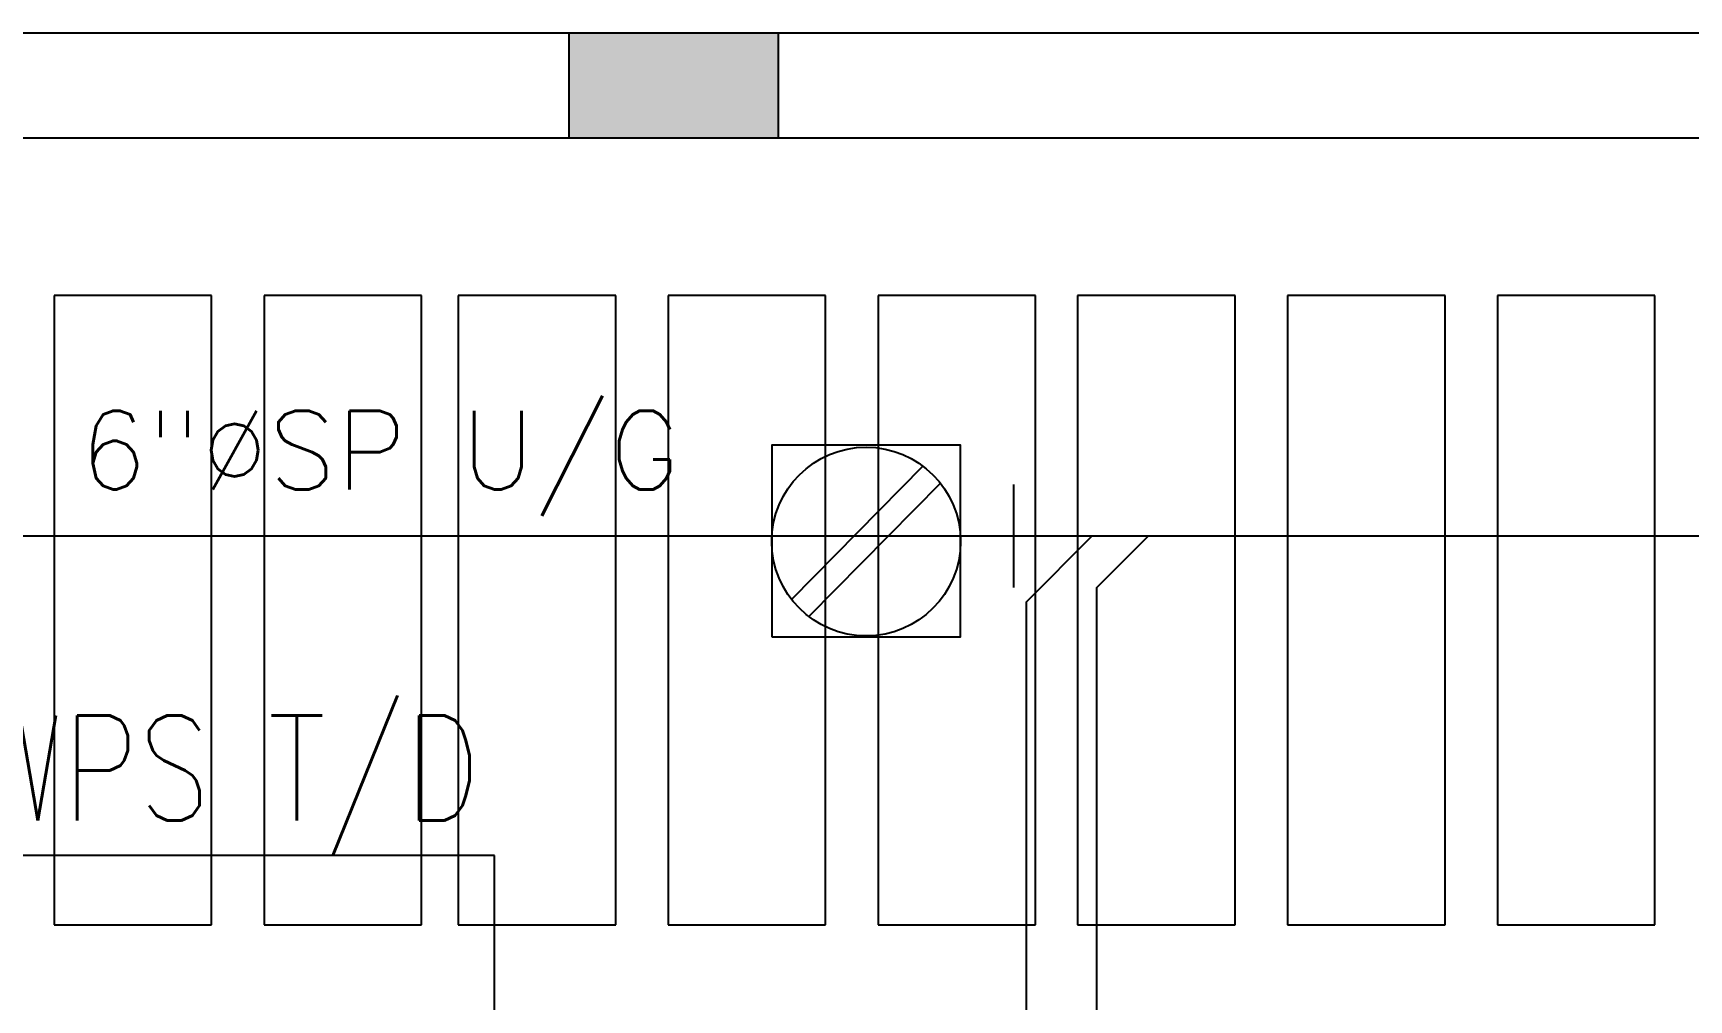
# Model space of a CAD drawing. Header units: metres. Extents: x -658 to -58, y -713 to -118.
# Drawn here: x -313.689 to -310.534, y -128.994 to -127.151 of the extents above; entities that cross this region are included whole.
import ezdxf
from ezdxf import colors
from ezdxf.entities.mleader import LeaderData, LeaderLine
from ezdxf.enums import TextEntityAlignment as Align
from ezdxf.math import Vec2, Vec3

# ---------------------------------------------------------------- set-up
doc = ezdxf.new("R2010")
doc.units = ezdxf.units.M
doc.header["$LTSCALE"] = 100
doc.linetypes.add('xr-first floor$0$DASHDOT', pattern=[1, 0.5, -0.25, 0, -0.25])
for name, color, linetype in [('DRAIN-LW', 2, 'Continuous'), ('drainage', 6, 'Continuous'), ('P-DR', 4, 'Continuous'), ('plan', 8, 'Continuous'), ('WATER TEXT', 3, 'Continuous')]:
    doc.layers.add(name, color=color, linetype=linetype)
doc.layers.add('LEGEND', color=2, linetype='xr-first floor$0$DASHDOT', lineweight=30)
doc.layers.add('TEXT', color=7, linetype='Continuous', lineweight=25)
doc.styles.add('02-GROUND-FOR WORK$0$MZ', font='romans.shx', dxfattribs={"width": 0.8})
doc.styles.add('mech', font='romans.shx')

# ---------------------------------------------------------------- blocks, each defined once
blk = doc.blocks.new('GREGEF')
h = blk.add_hatch(color=256)
h.dxf.hatch_style = 1
h.paths.add_polyline_path([(-203.6248, -127.3512), (-203.2248, -127.3512), (-203.2248, -127.1512), (-203.6248, -127.1512)])
blk.add_lwpolyline([(-203.6248, -127.3512), (-203.2248, -127.3512), (-203.2248, -127.1512), (-203.6248, -127.1512)], close=True)
blk = doc.blocks.new('A$Cc2be8e3e')
at = {"layer": 'plan'}
for p, q in [((-1.8028, 21.3095), (-41.8028, 21.3095)), ((-28.7035, 21.1095), (-11.0028, 21.1095)), ((-16.1032, 20.8095), (-16.4032, 20.8095)), ((-16.4032, 20.8095), (-16.4032, 19.6095)), ((-16.1032, 19.6095), (-16.1032, 20.8095)), ((-15.7032, 20.8095), (-16.0032, 20.8095)), ((-16.0032, 20.8095), (-16.0032, 19.6095)), ((-15.7032, 19.6095), (-15.7032, 20.8095)), ((-15.3332, 20.8095), (-15.6332, 20.8095)), ((-15.6332, 20.8095), (-15.6332, 19.6095)), ((-15.3332, 19.6095), (-15.3332, 20.8095)), ((-14.9332, 20.8095), (-15.2332, 20.8095)), ((-15.2332, 20.8095), (-15.2332, 19.6095)), ((-14.9332, 19.6095), (-14.9332, 20.8095)), ((-14.5332, 20.8095), (-14.8332, 20.8095)), ((-14.8332, 20.8095), (-14.8332, 19.6095)), ((-14.5332, 19.6095), (-14.5332, 20.8095)), ((-14.1532, 20.8095), (-14.4532, 20.8095)), ((-14.4532, 20.8095), (-14.4532, 19.6095)), ((-14.1532, 19.6095), (-14.1532, 20.8095)), ((-13.7532, 20.8095), (-14.0532, 20.8095)), ((-14.0532, 20.8095), (-14.0532, 19.6095)), ((-13.7532, 19.6095), (-13.7532, 20.8095)), ((-13.3532, 20.8095), (-13.6532, 20.8095)), ((-13.6532, 20.8095), (-13.6532, 19.6095)), ((-13.3532, 19.6095), (-13.3532, 20.8095)), ((-16.4032, 19.6095), (-16.1032, 19.6095)), ((-16.0032, 19.6095), (-15.7032, 19.6095)), ((-15.6332, 19.6095), (-15.3332, 19.6095)), ((-15.2332, 19.6095), (-14.9332, 19.6095)), ((-14.8332, 19.6095), (-14.5332, 19.6095)), ((-14.4532, 19.6095), (-14.1532, 19.6095)), ((-14.0532, 19.6095), (-13.7532, 19.6095)), ((-13.6532, 19.6095), (-13.3532, 19.6095))]:
    blk.add_line(p, q, dxfattribs=at)
blk.add_blockref('GREGEF', (188.202, 148.4607), dxfattribs=at)
blk = doc.blocks.new('CO')
at = {"layer": 'P-DR', "color": 3}
for p, q in [((-40, 80), (-179.1, -61.2)), ((-21.4, 61.8), (-160.6, -79.5)), ((56.1, 60.5), (56.1, -48.5))]:
    blk.add_line(p, q, dxfattribs=at)
at = {"layer": 'P-DR'}
blk.add_lwpolyline([(-200, -101), (0, -101), (0, 102), (-200, 102)], close=True, dxfattribs=at)
at = {"layer": 'P-DR', "color": 3}
blk.add_circle((-100, 0), 100, dxfattribs=at)

msp = doc.modelspace()

# ---------------------------------------------------------------- linework, layer by layer
at = {"layer": 'DRAIN-LW'}
for p, q in [((-311.7964, -128.2351), (-311.6711, -128.1098)), ((-311.7964, -130.1475), (-311.7964, -128.2351))]:
    msp.add_line(p, q, dxfattribs=at)
at = {"layer": 'drainage'}
for p, q in [((-311.6621, -128.2082), (-311.5638, -128.1098)), ((-311.6621, -129.8548), (-311.6621, -128.2082))]:
    msp.add_line(p, q, dxfattribs=at)
msp.add_lwpolyline([(-324.9791, -128.1098), (-301.3153, -128.1098)], dxfattribs=at)

# ---------------------------------------------------------------- block references
at = {"layer": 'LEGEND', "xscale": 0.0017999999998892, "yscale": 0.0017999999998892, "zscale": 0.0017999999998892}
msp.add_blockref('CO', (-311.9216, -128.1205), dxfattribs=at)
at = {"layer": 'plan'}
msp.add_blockref('A$Cc2be8e3e', (-297.2456, -148.4607), dxfattribs=at)

# ---------------------------------------------------------------- texts
at = {"layer": 'TEXT', "linetype": 'Continuous', "style": 'mech'}
msp.add_text('6"%%CSP U/G', height=0.15, dxfattribs=at).set_placement((-313.0284, -127.9462), align=Align.MIDDLE_CENTER)

# ---------------------------------------------------------------- leaders
at = {"layer": 'WATER TEXT', "color": 3}
ml = msp.add_multileader_mtext('Standard', dxfattribs=at)
ml.set_content('3"%%CWPS T/D', color=3, style='02-GROUND-FOR WORK$0$MZ')
ml.set_leader_properties(color=1)
ml.build(insert=Vec2(0, 0))
ml.multileader.update_dxf_attribs({"text_left_attachment_type": 6, "text_right_attachment_type": 6, "dogleg_length": 100, "arrow_head_size": 0.1})
ctx = ml.context
ctx.base_point, ctx.char_height, ctx.arrow_head_size, ctx.landing_gap_size, ctx.plane_origin = Vec3(-314.2995, -128.7187), 0.2, 0.1, 0.00009, Vec3(-312.6722, -129.4792)
ctx.left_attachment, ctx.right_attachment, ctx.text_align_type = 6, 6, 2
notes = []
notes.append((ctx, [(1, (1, 1, 0), (-312.8097, -128.7187), (-1, 0), 0.0267, [(0, [(-312.8097, -129.2231)], 0, [])])]))
ctx.mtext.insert, ctx.mtext.alignment, ctx.mtext.flow_direction = Vec3(-312.8366, -128.452), 3, 5
for ctx, leaders in notes:
    for number, flags, end, landing, length, lines in leaders:
        leader = LeaderData()
        leader.index, (leader.has_last_leader_line, leader.has_dogleg_vector, leader.attachment_direction) = number, flags
        leader.last_leader_point, leader.dogleg_vector, leader.dogleg_length = Vec3(end), Vec3(landing), length
        for number, points, colour, breaks in lines:
            line = LeaderLine()
            line.index, line.vertices, line.color, line.breaks = number, Vec3.list(points), colors.encode_raw_color(colour), breaks
            leader.lines.append(line)
        ctx.leaders.append(leader)

doc.saveas('drawing.dxf')
